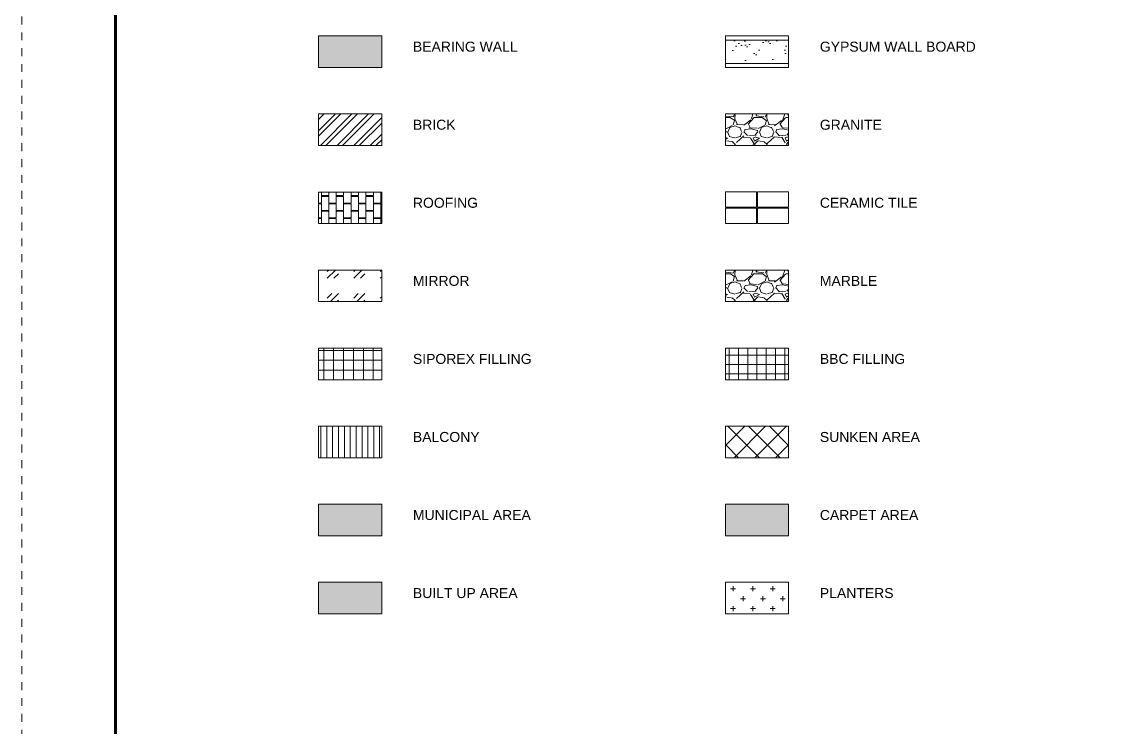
# Paper-space layout 'Symbols A0' of a CAD drawing. Header units: inches. Extents: x 0 to 46.6, y 0 to 35.5.
# Drawn here: x 0 to 13.87, y 17.95 to 26.84 of the extents above; entities that cross this region are included whole.
import ezdxf
from ezdxf.enums import TextEntityAlignment as Align

# ---------------------------------------------------------------- set-up
doc = ezdxf.new("R2010")
doc.units = ezdxf.units.IN
doc.linetypes.add('DASHDOT', pattern=[1, 0.5, -0.25, 0, -0.25])
for name, color, linetype, lineweight in [('A-ANNO-SYMB', 152, 'Continuous', 5), ('A-ANNO-TTLB', 255, 'Continuous', 5), ('A-WALL-INTR', 31, 'Continuous', 18), ('G-ANNO-TEXT', 3, 'Continuous', 15), ('G-ANNO-TTLB', 7, 'Continuous', 50), ('G-PAPR-THCK', 4, 'Continuous', 100)]:
    doc.layers.add(name, color=color, linetype=linetype, lineweight=lineweight)
doc.layers.add('G-ANNO-REFR', color=253, linetype='DASHDOT', lineweight=5, plot=False)
doc.styles.add('Medium text', font='arial.ttf', dxfattribs={"height": 3.2})
doc.styles.add('NOTES', font='arial.ttf', dxfattribs={"height": 2})
doc.styles.add('SUB-TITLE', font='swisscb.ttf')
doc.styles.add('SUB-TITLE-2', font='swissc.ttf')
doc.styles.add('TITLE', font='swisscb.ttf')

# ---------------------------------------------------------------- blocks, each defined once
blk = doc.blocks.new('*U170')
at = {"layer": 'G-ANNO-REFR'}
blk.add_lwpolyline([(0, 0), (1183, 0), (1183, 901.9999999999999), (0, 901.9999999999999)], close=True, dxfattribs=at)
at = {"layer": 'G-PAPR-THCK'}
blk.add_lwpolyline([(30, 886.9999999999999), (1168, 886.9999999999999), (1168, 15), (30, 15)], close=True, dxfattribs=at)
at = {"layer": 'G-ANNO-TEXT'}
for tag, p, height, style in [('GENERAL_NOTES_001', (1092.695770804924, 879.9309505150981), 2.000000000035674, 'NOTES'), ('GENERAL_NOTES_002', (1093.000000000018, 876.562146513219), 2.000000000035674, 'NOTES'), ('GENERAL_NOTES_003', (1093.000000000018, 873.1933425113399), 2.000000000035674, 'NOTES'), ('GENERAL_NOTES_004', (1093.000000000018, 869.8245385094608), 2.000000000035674, 'NOTES'), ('GENERAL_NOTES_005', (1093.000000000018, 866.4557345075817), 2.000000000035674, 'NOTES'), ('GENERAL_NOTES_006', (1093.000000000018, 863.0869305057026), 2.000000000035674, 'NOTES'), ('GENERAL_NOTES_007', (1093.000000000018, 859.7535971723098), 2.000000000035674, 'NOTES'), ('GENERAL_NOTES_008', (1092.918144611203, 856.3847931704307), 2.000000000035674, 'NOTES'), ('GENERAL_NOTES_009', (1093.000000000018, 853.0159891685516), 2.000000000035674, 'NOTES'), ('GENERAL_NOTES_010', (1093.000000000018, 849.6471851666726), 2.000000000035674, 'NOTES'), ('GENERAL_NOTES_011', (1093.000000000018, 846.2783811647935), 2.000000000035674, 'NOTES'), ('GENERAL_NOTES_012', (1093.000000000018, 842.9095771629144), 2.000000000035674, 'NOTES'), ('GENERAL_NOTES_013', (1093.000000000018, 839.5407731610353), 2.000000000035674, 'NOTES'), ('GENERAL_NOTES_014', (1093.000000000018, 836.1719691591562), 2.000000000035674, 'NOTES'), ('GENERAL_NOTES_015', (1093.000000000018, 832.8031651572771), 2.000000000035674, 'NOTES'), ('GENERAL_NOTES_016', (1093.000000000018, 829.434361155398), 2.000000000035674, 'NOTES'), ('GENERAL_NOTES_017', (1092.882673942717, 826.065557153519), 2.000000000035674, 'NOTES'), ('GENERAL_NOTES_018', (1093.000000000018, 822.6967531516399), 2.000000000035674, 'NOTES'), ('GENERAL_NOTES_019', (1092.964529331532, 819.329313406241), 2.000000000035674, 'NOTES'), ('GENERAL_NOTES_020', (1093.000000000018, 815.9605094043619), 2.000000000035674, 'NOTES'), ('GENERAL_NOTES_021', (1092.884038199197, 812.5917054024828), 2.000000000035674, 'NOTES'), ('GENERAL_NOTES_022', (1093.000000000018, 809.2229014006037), 2.000000000035674, 'NOTES'), ('GENERAL_NOTES_023', (1092.894952251039, 805.8540973987247), 2.000000000035674, 'NOTES'), ('GENERAL_NOTES_024', (1093.000000000018, 802.4852933968456), 2.000000000035674, 'NOTES'), ('GENERAL_NOTES_025', (1092.867667121434, 799.1164893949665), 2.000000000035674, 'NOTES'), ('GENERAL_NOTES_026', (1093.000000000018, 795.7476853930874), 2.000000000035674, 'NOTES'), ('GENERAL_NOTES_027', (1093.000000000018, 792.3788813912083), 2.000000000035674, 'NOTES'), ('GENERAL_NOTES_028', (1093.000000000018, 789.0100773893292), 2.000000000035674, 'NOTES'), ('GENERAL_NOTES_029', (1093.000000000018, 785.6412733874502), 2.000000000035674, 'NOTES'), ('GENERAL_NOTES_030', (1092.886766712158, 782.2724693855711), 2.000000000035674, 'NOTES'), ('GENERAL_NOTES_031', (1093.000000000018, 778.903665383692), 2.000000000035674, 'NOTES'), ('GENERAL_NOTES_032', (1093.000000000018, 775.5348613818129), 2.000000000035674, 'NOTES'), ('GENERAL_NOTES_033', (1093.000000000018, 772.1660573799338), 2.000000000035674, 'NOTES'), ('GENERAL_NOTES_034', (1092.884038199197, 768.7972533780547), 2.000000000035674, 'NOTES'), ('GENERAL_NOTES_035', (1093.000000000018, 765.4284493761756), 2.000000000035674, 'NOTES'), ('SHEET_NOTES_001', (1092.695770804924, 745.8125140631369), 2.000000000035674, 'NOTES'), ('SHEET_NOTES_002', (1092.918144611203, 742.4437100612578), 2.000000000035674, 'NOTES'), ('SHEET_NOTES_003', (1092.882673942717, 739.0749060593787), 2.000000000035674, 'NOTES'), ('SHEET_NOTES_004', (1092.964529331532, 735.7061020574996), 2.000000000035674, 'NOTES'), ('SHEET_NOTES_005', (1092.884038199197, 732.3372980556205), 2.000000000035674, 'NOTES'), ('SHEET_NOTES_006', (1092.894952251039, 728.9684940537414), 2.000000000035674, 'NOTES'), ('SHEET_NOTES_007', (1092.867667121434, 725.5996900518624), 2.000000000035674, 'NOTES'), ('KEY_NOTES_001', (1092.695834531609, 522.9977707222787), 2.000000000035674, 'NOTES'), ('KEY_NOTES_002', (1092.918208337889, 519.6289667203996), 2.000000000035674, 'NOTES'), ('STRUCTURAL_CONSULTANT_NAME', (1092.894025974042, 168.8138144492612), 3.000000000053511, 'SUB-TITLE-2'), ('STRUCTURAL_CONSULTANT_ADDRESS1', (1092.894025974042, 164.8078724735605), 2.000000000035674, 'SUB-TITLE-2'), ('STRUCTURAL_CONSULTANT_ADDRESS2', (1092.894025974042, 161.426487192115), 2.000000000035674, 'SUB-TITLE-2'), ('STRUCTURAL_CONSULTANT_PHONE', (1092.894025974042, 158.0931538587221), 2.000000000035674, 'SUB-TITLE-2'), ('MEP_CONSULTANT_NAME', (1092.894025974042, 147.6087465135249), 3.000000000053511, 'SUB-TITLE-2'), ('MEP_CONSULTANT_ADDRESS1', (1092.894025974042, 143.5946388062497), 2.000000000035674, 'SUB-TITLE-2'), ('MEP_CONSULTANT_ADDRESS2', (1092.894025974042, 140.2132535248042), 2.000000000035674, 'SUB-TITLE-2'), ('MEP_CONSULTANT_PHONE', (1092.894025974042, 136.8799201914113), 2.000000000035674, 'SUB-TITLE-2'), ('CLIENTNAME', (1092.894025974042, 124.4626688322479), 3.000000000053511, 'SUB-TITLE-2'), ('CLIENTADDRESS1', (1092.894025974042, 120.3907007188653), 2.000000000035674, 'SUB-TITLE-2'), ('CLIENTADDRESS2', (1092.894025974042, 117.0093154374197), 2.000000000035674, 'SUB-TITLE-2'), ('CLIENTPHONE', (1092.894025974042, 113.675982104027), 2.000000000035674, 'SUB-TITLE-2'), ('DRAWING_NO', (1111.000000000339, 71.41737193212178), 4.000000000071347, 'SUB-TITLE-2')]:
    blk.add_attdef(tag, p, '', height=height, dxfattribs=dict(at, style=style))
at = {"layer": 'G-ANNO-TEXT', "style": 'SUB-TITLE-2'}
for tag, p in [('REV_NO14', (1095.159717311968, 252.8132000042284)), ('REV_DATE14', (1103.972567025379, 252.8132000042284)), ('DRAWN_BY14', (1115.397994192389, 252.8132000042284)), ('CHECKED_BY14', (1128.15635570031, 252.8132000042284)), ('REV_NO13', (1095.159717311968, 248.813200004157)), ('REV_DATE13', (1103.972567025379, 248.813200004157)), ('DRAWN_BY13', (1115.397994192389, 248.813200004157)), ('CHECKED_BY13', (1128.15635570031, 248.813200004157)), ('REV_NO12', (1095.159717311968, 244.8132000040856)), ('REV_DATE12', (1103.972567025379, 244.8132000040856)), ('DRAWN_BY12', (1115.397994192389, 244.8132000040856)), ('CHECKED_BY12', (1128.15635570031, 244.8132000040856)), ('REV_NO11', (1095.159717311968, 240.8132000040143)), ('REV_DATE11', (1103.972567025379, 240.8132000040143)), ('DRAWN_BY11', (1115.397994192389, 240.8132000040143)), ('CHECKED_BY11', (1128.15635570031, 240.8132000040143)), ('REV_NO10', (1095.159717311968, 236.813200003943)), ('REV_DATE10', (1103.972567025379, 236.813200003943)), ('DRAWN_BY10', (1115.397994192389, 236.813200003943)), ('CHECKED_BY10', (1128.15635570031, 236.813200003943)), ('REV_NO9', (1095.159717311968, 232.8132000038716)), ('REV_DATE9', (1103.972567025379, 232.8132000038716)), ('DRAWN_BY9', (1115.397994192389, 232.8132000038716)), ('CHECKED_BY9', (1128.15635570031, 232.8132000038716)), ('REV_NO8', (1095.159717311968, 228.8132000038003)), ('REV_DATE8', (1103.972567025379, 228.8132000038003)), ('DRAWN_BY8', (1115.397994192389, 228.8132000038003)), ('CHECKED_BY8', (1128.15635570031, 228.8132000038003)), ('REV_NO7', (1095.159717311968, 224.8132000037291)), ('REV_DATE7', (1103.972567025379, 224.8132000037291)), ('DRAWN_BY7', (1115.397994192389, 224.8132000037291)), ('CHECKED_BY7', (1128.15635570031, 224.8132000037291)), ('REV_NO6', (1095.159717311968, 220.8132000036576)), ('REV_DATE6', (1103.972567025379, 220.8132000036576)), ('DRAWN_BY6', (1115.397994192389, 220.8132000036576)), ('CHECKED_BY6', (1128.15635570031, 220.8132000036576)), ('REV_NO5', (1095.159717311968, 216.8132000035862)), ('REV_DATE5', (1103.972567025379, 216.8132000035862)), ('DRAWN_BY5', (1115.397994192389, 216.8132000035862)), ('CHECKED_BY5', (1128.15635570031, 216.8132000035862)), ('REV_NO4', (1095.159717311968, 212.8132000035149)), ('REV_DATE4', (1103.972567025379, 212.8132000035149)), ('DRAWN_BY4', (1115.397994192389, 212.8132000035149)), ('CHECKED_BY4', (1128.15635570031, 212.8132000035149)), ('REV_NO3', (1095.159717311968, 208.8132000034435)), ('REV_DATE3', (1103.972567025379, 208.8132000034435)), ('DRAWN_BY3', (1115.397994192389, 208.8132000034435)), ('CHECKED_BY3', (1128.15635570031, 208.8132000034435)), ('REV_NO2', (1095.159717311968, 204.8132000033722)), ('REV_DATE2', (1103.972567025379, 204.8132000033722)), ('DRAWN_BY2', (1115.397994192389, 204.8132000033722)), ('CHECKED_BY2', (1128.15635570031, 204.8132000033722)), ('REV_NO1', (1095.159650086234, 200.8132000033008)), ('REV_DATE1', (1103.972499799644, 200.8132000033008)), ('DRAWN_BY1', (1115.397926966654, 200.8132000033008)), ('CHECKED_BY1', (1128.156288474576, 200.8132000033008)), ('REV_NO0', (1095.159717311968, 196.8132000032295)), ('REV_DATE0', (1103.972567025379, 196.8132000032295)), ('DRAWN_BY0', (1115.397994192389, 196.8132000032295)), ('CHECKED_BY0', (1128.15635570031, 196.8132000032295))]:
    blk.add_attdef(tag, text='', height=1.600000000028539, dxfattribs=at).set_placement(p, align=Align.MIDDLE)
for tag, p in [('REV_DESCRIPTION14', (1136.142489668405, 252.8132000042284)), ('REV_DESCRIPTION13', (1136.142489668405, 248.813200004157)), ('REV_DESCRIPTION12', (1136.142489668405, 244.8132000040856)), ('REV_DESCRIPTION11', (1136.142489668405, 240.8132000040143)), ('REV_DESCRIPTION10', (1136.142489668405, 236.813200003943)), ('REV_DESCRIPTION9', (1136.142489668405, 232.8132000038716)), ('REV_DESCRIPTION8', (1136.142489668405, 228.8132000038003)), ('REV_DESCRIPTION7', (1136.142489668405, 224.8132000037291)), ('REV_DESCRIPTION6', (1136.142489668405, 220.8132000036576)), ('REV_DESCRIPTION5', (1136.142489668405, 216.8132000035862)), ('REV_DESCRIPTION4', (1136.142489668405, 212.8132000035149)), ('REV_DESCRIPTION3', (1136.142489668405, 208.8132000034435)), ('REV_DESCRIPTION2', (1136.142489668405, 204.8132000033722)), ('REV_DESCRIPTION1', (1136.142422442671, 200.8132000033008)), ('REV_DESCRIPTION0', (1136.142489668405, 196.8132000032295))]:
    blk.add_attdef(tag, text='', height=1.600000000028539, dxfattribs=at).set_placement(p, align=Align.MIDDLE_LEFT)
for tag, p in [('PROJECT_NAME1', (1111.000000000339, 110.7348000771392)), ('PROJECT_NAME2', (1111.000000000339, 106.7348000770678)), ('PROJECT_CODE', (1111.000000000339, 101.9999996794271)), ('RELEASE', (1111.000000000339, 97.5690148981148)), ('STAGE', (1111.000000000339, 93.06266625171546)), ('DRAWING_TITLE', (1111.000000000339, 88.56184685619921))]:
    blk.add_attdef(tag, text='', height=2.400000000042808, dxfattribs=at).set_placement(p, align=Align.TOP_LEFT)
at = {"layer": 'G-ANNO-TEXT'}
for tag, height, style, p in [('CURRENT_REV', 4.000000000071347, 'TITLE', (1158.999999999839, 71.41737193212172)), ('DRAWN_BY', 2.400000000042808, 'SUB-TITLE-2', (1101.000000000161, 62.50122240287026)), ('CHECKED_BY', 2.400000000042808, 'SUB-TITLE-2', (1120.0000000005, 62.50122240287023)), ('SCALE', 2.400000000042808, 'SUB-TITLE-2', (1140.000000000856, 62.50122240287023)), ('ISSUE_DATE', 2.400000000042808, 'SUB-TITLE-2', (1159.000000000517, 62.50122240287023))]:
    blk.add_attdef(tag, text='', height=height, dxfattribs=dict(at, style=style)).set_placement(p, align=Align.CENTER)
at = {"layer": 'G-ANNO-TEXT', "style": 'SUB-TITLE'}
blk.add_attdef('FILE_NAME', text='', height=1.600000000028539, rotation=90, dxfattribs=at).set_placement((1168.999541774866, 25.92780302265129), align=Align.TOP_LEFT)
blk = doc.blocks.new('*U221')
at = {"layer": 'A-WALL-INTR'}
h = blk.add_hatch(dxfattribs=at)
h.set_pattern_fill('AR-SAND', color=256, scale=0.005)
h.set_pattern_definition([(37.50000000000001, (-388.2354086659931, -160.9066284249414), (-0.008000156479920228, 0.2447066186646712), [0, -0.19304, 0, -0.2159, 0, -0.206375]), (7.499999999999999, (-388.2354086659931, -160.9066284249414), (0.2247616415690013, 0.3584125502841771), [0, -0.10414, 0, -0.17399, 0, -0.06667500000000001]), (327.5, (-388.3916186659931, -160.9066284249414), (0.395496185120729, 0.000718592339272881), [0, -0.0635, 0, -0.2286, 0, -0.29845]), (317.5, (-388.3916186659931, -160.9066284249414), (0.3817782262361486, 0.1114646616286081), [0, -0.03175, 0, -0.14986, 0, -0.17145])])
h.paths.add_polyline_path([(-5.551115123125783e-17, -0.1491496483654332), (0.7964236999614336, -0.1491496483654332), (0.7964236999614336, 0.1470211824538707), (0, 0.1470211824538707)])
at = {"layer": 'A-ANNO-SYMB'}
for p, q in [((0, 0.1470211824538707), (0.7964236999614336, 0.1470211824538707)), ((0, -0.1491496483654332), (0.7964236999614336, -0.1491496483654332))]:
    blk.add_line(p, q, dxfattribs=at)
at = {"layer": 'A-ANNO-SYMB', "linetype": 'Continuous'}
blk.add_lwpolyline([(0.7964236999614336, -0.1991059249903664), (0.7964236999614336, 0.1991059249903664), (0, 0.1991059249903664), (0, -0.1991059249903664)], close=True, dxfattribs=at)

psp = doc.layouts.new('Symbols A0')

# ---------------------------------------------------------------- hatches: boundary and pattern name
at = {"layer": 'A-ANNO-SYMB'}
h = psp.add_hatch(color=256, dxfattribs=at)
h.dxf.hatch_style = 1
h.paths.add_polyline_path([(4.537864844664494, 26.26899320142881), (4.537864844664494, 26.66720505140956), (3.741441144703059, 26.66720505140956), (3.741441144703059, 26.26899320142881)])
h = psp.add_hatch(dxfattribs=at)
h.set_pattern_fill('ANSI32', color=256, scale=0.3956972032367877)
h.set_pattern_definition([(44.99999999999997, (2.360704572259122, 11.49851112696558), (-0.1049250658894815, 0.1049250658894815), []), (44.99999999999997, (2.430654616068065, 11.49851112696558), (-0.1049250658894815, 0.1049250658894815), [])])
h.paths.add_polyline_path([(4.5378648446645, 25.28399320142881), (4.5378648446645, 25.68220505140954), (3.741441144703066, 25.68220505140954), (3.741441144703066, 25.28399320142881)])
h = psp.add_hatch(dxfattribs=at)
h.set_pattern_fill('SITEWORK_GRAVEL', color=256, scale=0.4015581680477827, pattern_type=2)
h.set_pattern_definition([(228.0128, (8.075747902047873, 13.40606272936639), (-3.212464634490932, -3.614024051163391), [0.05402402969647647, -5.348388577347205]), (184.9697, (8.039607666923576, 13.36590691256161), (4.818698438818886, 0.4015546773054594), [0.09270693114085547, -9.177983372037515]), (132.5104, (7.947249288272586, 13.35787574920066), (4.015577953354176, -4.417143331589436), [0.06536885106016241, -6.47152428611944]), (267.2737, (7.790641602733947, 13.25748620718871), (0.4015565689336085, 8.031163479404656), [0.08442278613402968, -8.357854221036266]), (292.8337, (7.786626021053467, 13.17315899189867), (-2.007794817848105, 4.818696575693448), [0.08278322413389068, -8.19555043288388]), (357.2737, (7.818750674497281, 13.0968629399696), (-8.03116347940466, 0.4015565689336088), [0.08442278613402972, -8.357854221036268]), (37.6942, (7.903077889787327, 13.09284735828912), (-5.220259134314071, -4.015577827591665), [0.1116448159041569, -11.05282794023184]), (72.2553, (7.991420686757839, 13.16111224685724), (2.810911498186746, 8.834278183674527), [0.1054042004145264, -10.43501945506163]), (121.4296, (8.023545340201665, 13.26150178886919), (-3.212468650883038, 5.220254191484219), [0.08470869554967966, -8.386170095256151]), (175.2364, (7.979373941716399, 13.33378225911779), (4.417140228527968, -0.4015547679187501), [0.0967080567272832, -4.738692771846038]), (222.3974, (7.882999981384937, 13.34181342247875), (-4.818700968456893, -4.417136668993702), [0.1250644883221458, -12.38139357973031]), (138.8141, (8.188184189101248, 13.25347062550824), (-2.810908359648383, 2.409347929437534), [0.04268603482164735, -4.225935517460649]), (171.4692, (8.156059535657436, 13.28157969727158), (5.220255495874678, -0.8031195124366522), [0.08120991923147909, -8.0398012787085]), (225, (8.075747902047873, 13.29362644231301), (-4.458191238929462e-17, -0.4015582923095369), [0.05678875768348547, -0.5111000238258735]), (203.1985999999999, (8.04763883028452, 13.34181342247875), (2.007790732086077, 0.8031168682664916), [0.03058186696218304, -3.027593987185583]), (291.8014, (8.019529758521173, 13.32976667743731), (-0.4015581321085872, 1.204674613773052), [0.04324901937325031, -2.119207972661787]), (30.96379999999999, (8.035592085243092, 13.28961086063253), (1.204673709976939, 0.8031173333816318), [0.07024416877843039, -2.271222234316117]), (161.5651, (8.095825810450258, 13.32575109575684), (0.803116510609919, -0.4015575268488182), [0.0507934942345321, -1.219045066303274]), (16.38950000000001, (7.786626021053467, 13.32976667743731), (4.015582563268105, 1.204671576711207), [0.07115610737806712, -7.044472700546204]), (70.3462, (7.854890909621589, 13.3498445858397), (-1.606230763734436, -4.41714070609573), [0.05969603882015141, -5.909895394891779]), (293.1985999999999, (8.095825810450258, 13.40606272936639), (-0.803116868266492, 2.007790732086076), [0.06116333236619801, -2.997012521781567]), (343.6105, (8.119919300533123, 13.3498445858397), (-4.015582563268105, 1.204671576711208), [0.07115610737806684, -7.044472700546175]), (339.444, (7.786626021053467, 13.08080061324769), (-2.00779158092999, 0.8031147284259507), [0.06861825975600506, -3.362296334276921]), (294.7751, (7.850875327941112, 13.05670712316482), (-2.007787703766512, 4.417141222593055), [0.05749429538474519, -5.691943675811301]), (66.80140000000002, (8.099841392130736, 13.0045045613186), (0.8031168682664924, 2.007790732086076), [0.061163332366198, -2.997012521781566]), (17.35400000000001, (8.123934882213605, 13.06072270484529), (-5.220256995405999, -1.606230464528373), [0.06731359726801783, -6.664028059416204]), (69.444, (7.903077889787327, 13.0045045613186), (-0.803114728425952, -2.007791580929988), [0.03430912987800256, -3.396605464154926]), (101.3098999999999, (8.075747902047873, 13.0045045613186), (-0.4015572172229346, 1.606232974255613), [0.02047545098875635, -2.027077277492072]), (165.9638, (8.071732320367389, 13.024582469721), (1.204674723389987, -0.4015573879653231), [0.08278322413389064, -1.572883266334762]), (186.009, (7.991420686757839, 13.04466037812339), (4.015581580452113, 0.4015578939770411), [0.07671768800552892, -7.595040270476824]), (303.6901, (8.035592085243092, 13.25347062550824), (-0.4015587039300454, 0.8031161585149624), [0.05791352211218729, -1.389924932250663]), (353.1572, (8.06771673868691, 13.2052836453425), (6.826488602015032, -0.8031195477275803), [0.1011099373654234, -10.00986653217569]), (60.94540000000001, (8.168106280698863, 13.19323690030107), (-1.606232683113223, -2.810907330761576), [0.04134282274952732, -4.092951498948248]), (90, (8.188184189101248, 13.22937713542536), (-0.4015581680477826, 0.4015581680477825), [0.02409349008286694, -0.3774646779649155]), (120.2564, (7.983389523396876, 13.05670712316482), (1.606230618944987, -2.810908162503005), [0.05578606693787014, -5.522838295408536]), (48.01280000000002, (7.955280451633543, 13.10489410333055), (3.212464634490931, 3.614024051163393), [0.108048059392953, -5.294364547650727]), (0, (8.02756092188213, 13.18520573694011), (0.4015581680477827, 0.4015581680477825), [0.1044051236924235, -0.2971530443553592]), (325.3048, (8.131966045574567, 13.18520573694011), (-4.015579375127375, 2.810910633587456), [0.06349196818270711, -6.285700031389988]), (254.0546, (8.184168607420764, 13.14906550181581), (-0.4015581235938402, -1.606232723049336), [0.05846767238409323, -2.86491996240225]), (207.646, (8.168106280698863, 13.09284735828912), (-7.629603509246588, -4.015584777763912), [0.09519538710824763, -9.424358984485066]), (175.4261, (8.08377906540883, 13.04867595980386), (-5.220256408815973, 0.4015560804115515), [0.1007103869882155, -9.970317469762795])])
h.paths.add_polyline_path([(9.671862162922244, 25.28399320142882), (9.671862162922244, 25.68220505140955), (8.87543846296081, 25.68220505140955), (8.87543846296081, 25.28399320142882)])
h = psp.add_hatch(dxfattribs=at)
h.set_pattern_fill('ROOFING_SHINGLES_4', color=256, scale=0.1873938117556319, angle=90, pattern_type=2)
h.set_pattern_definition([(0, (2.465234891040089, 13.97023317501405), (0.187393811755632, 0.1873938117556318), [0.09369690587781594, -0.09369690587781594]), (90, (2.558931796917898, 13.97023317501405), (-0.1873938117556319, 0.1873938117556318), [0.1780241211678503, -0.009369690587781592]), (0, (2.558931796917898, 14.05456039030408), (0.187393811755632, 0.1873938117556318), [0.09369690587781594, -0.09369690587781594]), (270, (2.652628702795722, 14.05456039030408), (0.1873938117556319, -0.1873938117556319), [0.09369690587781591, -0.09369690587781591]), (0, (2.558931796917898, 14.06393008089186), (0.187393811755632, 0.1873938117556318), [0.09369690587781594, -0.09369690587781594]), (90, (2.652628702795722, 14.06393008089186), (-0.1873938117556319, 0.1873938117556318), [0.08432721529003433, -0.1030665964655975]), (180, (2.558931796917898, 13.96086348442627), (-0.1873938117556319, -0.1873938117556318), [0.09369690587781594, -0.09369690587781594])])
h.paths.add_polyline_path([(4.537864844664496, 24.69720505140954), (3.74144114470306, 24.69720505140954), (3.74144114470306, 24.29899320142881), (4.537864844664496, 24.29899320142881)])
h = psp.add_hatch(dxfattribs=at)
h.set_pattern_fill('SITEWORK_GRAVEL', color=256, scale=0.4015581680477827, pattern_type=2)
h.set_pattern_definition([(228.0128, (8.075747902047873, 11.43606272936639), (-3.212464634490932, -3.614024051163391), [0.05402402969647647, -5.348388577347205]), (184.9697, (8.039607666923576, 11.39590691256161), (4.818698438818886, 0.4015546773054594), [0.09270693114085547, -9.177983372037515]), (132.5104, (7.947249288272586, 11.38787574920066), (4.015577953354176, -4.417143331589436), [0.06536885106016241, -6.47152428611944]), (267.2737, (7.790641602733947, 11.28748620718871), (0.4015565689336085, 8.031163479404656), [0.08442278613402968, -8.357854221036266]), (292.8337, (7.786626021053467, 11.20315899189868), (-2.007794817848105, 4.818696575693448), [0.08278322413389068, -8.19555043288388]), (357.2737, (7.818750674497281, 11.1268629399696), (-8.03116347940466, 0.4015565689336088), [0.08442278613402972, -8.357854221036268]), (37.6942, (7.903077889787327, 11.12284735828912), (-5.220259134314071, -4.015577827591665), [0.1116448159041569, -11.05282794023184]), (72.2553, (7.991420686757839, 11.19111224685725), (2.810911498186746, 8.834278183674527), [0.1054042004145264, -10.43501945506163]), (121.4296, (8.023545340201665, 11.29150178886919), (-3.212468650883038, 5.220254191484219), [0.08470869554967966, -8.386170095256151]), (175.2364, (7.979373941716399, 11.36378225911779), (4.417140228527968, -0.4015547679187501), [0.09670805672728318, -4.738692771846037]), (222.3974, (7.882999981384937, 11.37181342247875), (-4.818700968456893, -4.417136668993702), [0.1250644883221458, -12.38139357973031]), (138.8141, (8.188184189101248, 11.28347062550824), (-2.810908359648383, 2.409347929437534), [0.04268603482164735, -4.225935517460649]), (171.4692, (8.156059535657436, 11.31157969727158), (5.220255495874678, -0.8031195124366522), [0.08120991923147908, -8.0398012787085]), (225, (8.075747902047873, 11.32362644231302), (-4.458191238929462e-17, -0.4015582923095369), [0.05678875768348547, -0.5111000238258735]), (203.1985999999999, (8.04763883028452, 11.37181342247875), (2.007790732086077, 0.8031168682664916), [0.03058186696218304, -3.027593987185583]), (291.8014, (8.019529758521173, 11.35976667743731), (-0.4015581321085872, 1.204674613773052), [0.04324901937325031, -2.119207972661787]), (30.96379999999999, (8.035592085243092, 11.31961086063253), (1.204673709976939, 0.8031173333816318), [0.07024416877843036, -2.271222234316117]), (161.5651, (8.095825810450258, 11.35575109575684), (0.803116510609919, -0.4015575268488182), [0.0507934942345321, -1.219045066303274]), (16.38950000000001, (7.786626021053467, 11.35976667743731), (4.015582563268105, 1.204671576711207), [0.07115610737806712, -7.044472700546204]), (70.3462, (7.854890909621589, 11.3798445858397), (-1.606230763734436, -4.41714070609573), [0.05969603882015141, -5.909895394891779]), (293.1985999999999, (8.095825810450258, 11.43606272936639), (-0.803116868266492, 2.007790732086076), [0.06116333236619801, -2.997012521781567]), (343.6105, (8.119919300533123, 11.3798445858397), (-4.015582563268105, 1.204671576711208), [0.07115610737806682, -7.044472700546175]), (339.444, (7.786626021053467, 11.11080061324769), (-2.00779158092999, 0.8031147284259507), [0.06861825975600506, -3.362296334276921]), (294.7751, (7.850875327941112, 11.08670712316482), (-2.007787703766512, 4.417141222593055), [0.05749429538474518, -5.6919436758113]), (66.80140000000002, (8.099841392130736, 11.03450456131861), (0.8031168682664924, 2.007790732086076), [0.061163332366198, -2.997012521781566]), (17.35400000000001, (8.123934882213605, 11.0907227048453), (-5.220256995405999, -1.606230464528373), [0.06731359726801783, -6.664028059416204]), (69.444, (7.903077889787327, 11.03450456131861), (-0.803114728425952, -2.007791580929988), [0.03430912987800256, -3.396605464154926]), (101.3098999999999, (8.075747902047873, 11.03450456131861), (-0.4015572172229346, 1.606232974255613), [0.02047545098875635, -2.027077277492072]), (165.9638, (8.071732320367389, 11.054582469721), (1.204674723389987, -0.4015573879653231), [0.08278322413389064, -1.572883266334762]), (186.009, (7.991420686757839, 11.07466037812339), (4.015581580452113, 0.4015578939770411), [0.07671768800552892, -7.595040270476824]), (303.6901, (8.035592085243092, 11.28347062550824), (-0.4015587039300454, 0.8031161585149624), [0.05791352211218729, -1.389924932250663]), (353.1572, (8.06771673868691, 11.2352836453425), (6.826488602015032, -0.8031195477275803), [0.1011099373654234, -10.00986653217569]), (60.94540000000001, (8.168106280698863, 11.22323690030107), (-1.606232683113223, -2.810907330761576), [0.04134282274952732, -4.092951498948248]), (90, (8.188184189101248, 11.25937713542537), (-0.4015581680477826, 0.4015581680477825), [0.02409349008286694, -0.3774646779649155]), (120.2564, (7.983389523396876, 11.08670712316482), (1.606230618944987, -2.810908162503005), [0.05578606693787014, -5.522838295408536]), (48.01280000000002, (7.955280451633543, 11.13489410333056), (3.212464634490931, 3.614024051163393), [0.108048059392953, -5.294364547650727]), (0, (8.02756092188213, 11.21520573694011), (0.4015581680477827, 0.4015581680477825), [0.1044051236924235, -0.2971530443553592]), (325.3048, (8.131966045574567, 11.21520573694011), (-4.015579375127375, 2.810910633587456), [0.06349196818270711, -6.285700031389988]), (254.0546, (8.184168607420764, 11.17906550181581), (-0.4015581235938402, -1.606232723049336), [0.05846767238409323, -2.86491996240225]), (207.646, (8.168106280698863, 11.12284735828912), (-7.629603509246588, -4.015584777763912), [0.09519538710824763, -9.424358984485066]), (175.4261, (8.08377906540883, 11.07867595980387), (-5.220256408815973, 0.4015560804115515), [0.1007103869882155, -9.970317469762795])])
h.paths.add_polyline_path([(9.671862162922244, 23.31399320142881), (9.671862162922244, 23.71220505140956), (8.87543846296081, 23.71220505140956), (8.87543846296081, 23.31399320142881)])
h = psp.add_hatch(dxfattribs=at)
h.set_pattern_fill('ANSI37', color=256, scale=0.0394, angle=135)
h.set_pattern_definition([(180, (2.180048123238363, 8.563277374541942), (-2.62456723021387e-17, -0.125095), []), (270, (2.180048123238363, 8.563277374541942), (0.125095, -2.62456723021387e-17), [])])
h.paths.add_polyline_path([(4.537864844664496, 22.32899320142882), (4.537864844664496, 22.72720505140955), (3.741441144703061, 22.72720505140955), (3.741441144703061, 22.32899320142882)])
h = psp.add_hatch(dxfattribs=at)
h.set_pattern_fill('ANSI37', color=256, scale=0.9369690587781596, angle=135)
h.set_pattern_definition([(180, (3.533244154625157, 6.124686219084102), (-2.377701994095713e-17, -0.1171211323472699), []), (270, (3.533244154625157, 6.124686219084102), (0.11712113234727, -2.377701994095712e-17), [])])
h.paths.add_polyline_path([(9.671862162922244, 22.3289932014288), (9.671862162922244, 22.72720505140955), (8.87543846296081, 22.72720505140955), (8.87543846296081, 22.3289932014288)])
h = psp.add_hatch(dxfattribs=at)
h.set_pattern_fill('ANSI31', color=256, scale=0.5935458048551815, angle=45)
h.set_pattern_definition([(90, (2.360704572259122, 8.256978872787803), (-0.07419322560689769, 1.372850455666442e-17), [])])
h.paths.add_polyline_path([(4.537864844664496, 21.74220505140955), (3.741441144703066, 21.74220505140955), (3.741441144703066, 21.34399320142882), (4.537864844664496, 21.34399320142882)])
h = psp.add_hatch(dxfattribs=at)
h.set_pattern_fill('ANSI37', color=256, scale=1.483864512137954)
h.set_pattern_definition([(44.99999999999997, (3.241320024088552, 8.256978872787805), (-0.1311563323618519, 0.1311563323618519), []), (135, (3.241320024088552, 8.256978872787805), (-0.1311563323618519, -0.1311563323618519), [])])
h.paths.add_polyline_path([(9.671862162922244, 21.34399320142882), (9.671862162922244, 21.74220505140956), (8.87543846296081, 21.74220505140956), (8.87543846296081, 21.34399320142882)])
h = psp.add_hatch(color=9, dxfattribs=at)
h.dxf.hatch_style = 1
h.paths.add_polyline_path([(4.537864844664502, 20.75720505140955), (3.741441144703066, 20.75720505140955), (3.741441144703066, 20.35899320142882), (4.537864844664502, 20.35899320142882)])
at = {"layer": 'A-ANNO-SYMB', "true_color": 0xf9fda5}
h = psp.add_hatch(color=51, dxfattribs=at)
h.dxf.hatch_style = 1
h.paths.add_polyline_path([(9.671862162922244, 20.35899320142882), (9.671862162922244, 20.75720505140956), (8.87543846296081, 20.75720505140956), (8.87543846296081, 20.35899320142882)])
at = {"layer": 'A-ANNO-SYMB', "true_color": 0xdbf6ff}
h = psp.add_hatch(color=7, dxfattribs=at)
h.dxf.hatch_style = 1
h.paths.add_polyline_path([(4.537864844664496, 19.77220505140955), (3.741441144703066, 19.77220505140955), (3.741441144703066, 19.37399320142882), (4.537864844664496, 19.37399320142882)])
at = {"layer": 'A-ANNO-TTLB'}
h = psp.add_hatch(dxfattribs=at)
h.set_pattern_fill('GOST_GLASS', color=256, scale=0.0394)
h.set_pattern_definition([(45, (2.180048123238363, 8.899086650481586), (0.3343200861449997, -3.499422973618493e-17), [0.197, -0.2758]), (45, (2.263628131238363, 8.899086650481586), (0.3343200861449997, -3.499422973618493e-17), [0.0788, -0.394]), (45, (2.180048123238363, 8.982666658481586), (0.3343200861449997, -3.499422973618493e-17), [0.0788, -0.394])])
h.paths.add_polyline_path([(3.741441144703061, 23.71220505140955), (3.741441144703061, 23.31399320142881), (4.537864844664496, 23.31399320142881), (4.537864844664496, 23.71220505140955)])
h = psp.add_hatch(dxfattribs=at)
h.set_pattern_fill('CROSS', color=256, scale=0.0197)
h.set_pattern_definition([(0, (3.060663575067799, 7.555849546723008), (0.125095, 0.125095), [0.06254749999999999, -0.1876425]), (90, (3.091937325067799, 7.524575796723009), (-0.125095, 0.125095), [0.06254749999999999, -0.1876425])])
h.paths.add_polyline_path([(8.87543846296081, 19.77220505140955), (8.87543846296081, 19.37399320142882), (9.671862162922244, 19.37399320142882), (9.671862162922244, 19.77220505140955)])

# ---------------------------------------------------------------- linework, layer by layer
at = {"layer": 'A-ANNO-SYMB', "linetype": 'Continuous'}
for points in [[(4.537864844664494, 26.26899320142882), (4.537864844664494, 26.66720505140956), (3.741441144703059, 26.66720505140956), (3.741441144703059, 26.26899320142882)], [(4.5378648446645, 25.28399320142882), (4.5378648446645, 25.68220505140955), (3.741441144703066, 25.68220505140955), (3.741441144703066, 25.28399320142882)], [(9.671862162922244, 25.28399320142882), (9.671862162922244, 25.68220505140955), (8.87543846296081, 25.68220505140955), (8.87543846296081, 25.28399320142882)], [(4.537864844664496, 24.29899320142882), (4.537864844664496, 24.69720505140955), (3.74144114470306, 24.69720505140955), (3.74144114470306, 24.29899320142882)], [(9.266963579805001, 24.6979901690469), (8.875444365958415, 24.6979901690469), (8.875444365958415, 24.50557688019066), (9.266963579805001, 24.50557688019066)], [(9.280348852073262, 24.50557688019066), (9.671868065919849, 24.50557688019066), (9.671868065919849, 24.6979901690469), (9.280348852073262, 24.6979901690469)], [(9.266963579805001, 24.4921916079224), (8.875444365958415, 24.4921916079224), (8.875444365958415, 24.29977831906617), (9.266963579805001, 24.29977831906617)], [(9.280348852073262, 24.29977831906617), (9.671868065919849, 24.29977831906617), (9.671868065919849, 24.4921916079224), (9.280348852073262, 24.4921916079224)], [(4.537864844664496, 23.31399320142881), (4.537864844664496, 23.71220505140955), (3.741441144703061, 23.71220505140955), (3.741441144703061, 23.31399320142881)], [(9.671862162922244, 23.31399320142881), (9.671862162922244, 23.71220505140956), (8.87543846296081, 23.71220505140956), (8.87543846296081, 23.31399320142881)], [(4.537864844664496, 22.32899320142882), (4.537864844664496, 22.72720505140955), (3.741441144703061, 22.72720505140955), (3.741441144703061, 22.32899320142882)], [(9.671862162922244, 22.32899320142882), (9.671862162922244, 22.72720505140956), (8.87543846296081, 22.72720505140956), (8.87543846296081, 22.32899320142882)], [(4.537864844664496, 21.34399320142882), (4.537864844664496, 21.74220505140956), (3.741441144703066, 21.74220505140956), (3.741441144703066, 21.34399320142882)], [(9.671862162922244, 21.34399320142882), (9.671862162922244, 21.74220505140956), (8.87543846296081, 21.74220505140956), (8.87543846296081, 21.34399320142882)], [(4.537864844664502, 20.35899320142882), (4.537864844664502, 20.75720505140955), (3.741441144703066, 20.75720505140955), (3.741441144703066, 20.35899320142882)], [(9.671862162922244, 20.35899320142882), (9.671862162922244, 20.75720505140956), (8.87543846296081, 20.75720505140956), (8.87543846296081, 20.35899320142882)], [(4.537864844664496, 19.37399320142882), (4.537864844664496, 19.77220505140955), (3.741441144703066, 19.77220505140955), (3.741441144703066, 19.37399320142882)], [(9.671862162922244, 19.37399320142882), (9.671862162922244, 19.77220505140955), (8.87543846296081, 19.77220505140955), (8.87543846296081, 19.37399320142882)]]:
    psp.add_lwpolyline(points, close=True, dxfattribs=at)

# ---------------------------------------------------------------- block references
psp.add_blockref('*U221', (8.87543846296081, 26.46809912641919))
at = {"layer": 'G-ANNO-TTLB', "xscale": 0.03937007874015748, "yscale": 0.03937007874015748, "zscale": 0.03937007874015748}
psp.add_blockref('*U170', (0, 0), dxfattribs=at)

# ---------------------------------------------------------------- texts
at = {"layer": 'G-ANNO-TEXT', "style": 'Medium text'}
for s, p in [('BEARING WALL', (4.931864844664498, 26.46809912641919)), ('GYPSUM WALL BOARD', (10.06586216292224, 26.46809912641919)), ('BRICK', (4.931864844664498, 25.48309912641919)), ('GRANITE', (10.06586216292224, 25.48309912641919)), ('ROOFING', (4.931864844664498, 24.49809912641918)), ('CERAMIC TILE', (10.06586216292224, 24.49809912641918)), ('MIRROR', (4.931864844664498, 23.51309912641918)), ('MARBLE', (10.06586216292224, 23.51309912641918)), ('SIPOREX FILLING', (4.931864844664498, 22.52809912641919)), ('BBC FILLING', (10.06586216292224, 22.52809912641919)), ('BALCONY', (4.931864844664498, 21.54309912641919)), ('SUNKEN AREA', (10.06586216292224, 21.54309912641919)), ('MUNICIPAL AREA', (4.931864844664498, 20.55809912641919)), ('CARPET AREA', (10.06586216292224, 20.55809912641919)), ('BUILT UP AREA', (4.931864844664498, 19.57309912641919)), ('PLANTERS', (10.06586216292224, 19.57309912641919))]:
    psp.add_text(s, height=0.12608, dxfattribs=at).set_placement(p)

doc.saveas('drawing.dxf')
